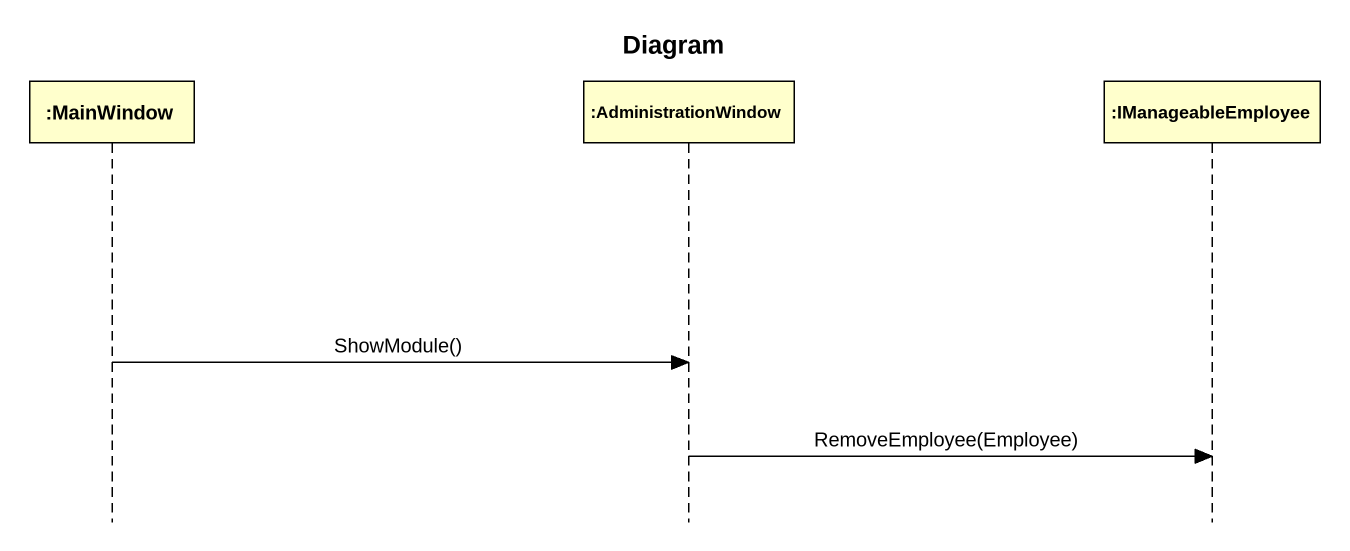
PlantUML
@startuml
title Diagram
hide footbox
participant ":MainWindow" as MainWindow
participant ":AdministrationWindow" as AdministrationWindow
participant ":IManageableEmployee" as IManageableEmployee

MainWindow -> AdministrationWindow : ShowModule()
AdministrationWindow -> IManageableEmployee : RemoveEmployee(Employee)
@enduml
